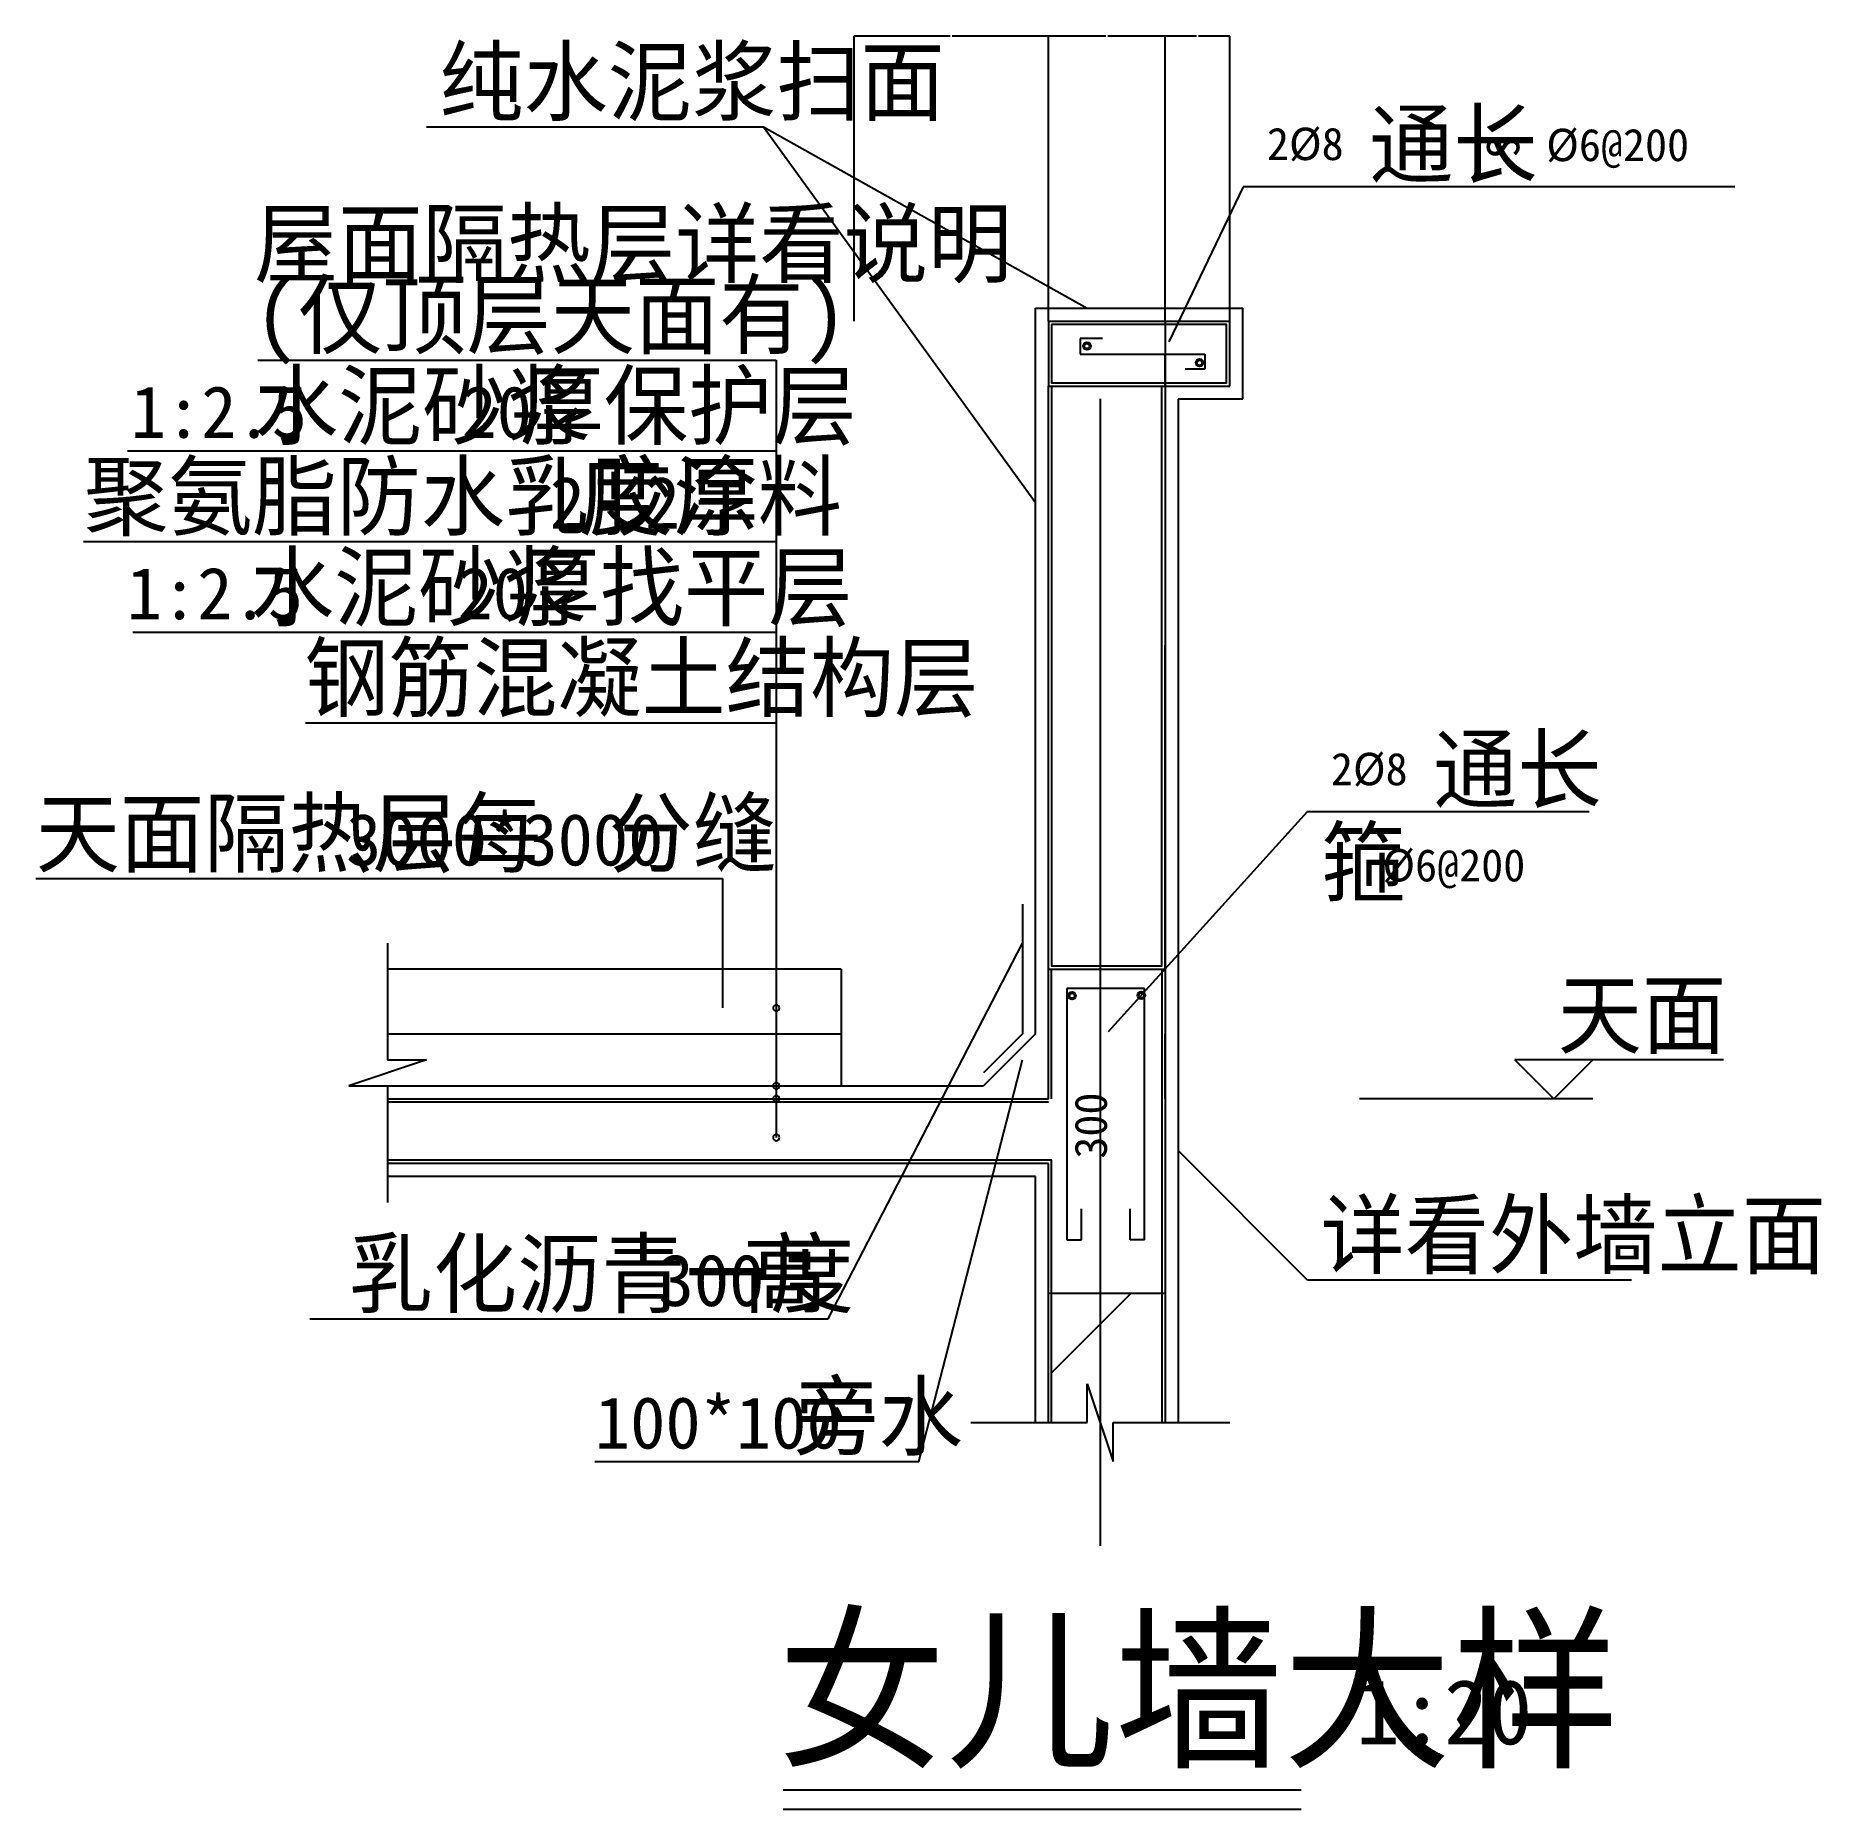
# Model space of a CAD drawing. Header units: metres. Extents: x -3533 to -777, y 953 to 3691.
import ezdxf

# ---------------------------------------------------------------- set-up
doc = ezdxf.new("R2010")
doc.units = ezdxf.units.M
for name, color, linetype in [('DOTE', 1, 'Continuous'), ('LM', 141, 'Continuous'), ('PUB_DIM', 3, 'Continuous'), ('PUB_TEXT', 7, 'Continuous'), ('PUB_WALL', 255, 'Continuous'), ('S_E_COLUMN', 4, 'Continuous'), ('S_SURFACE', 6, 'Continuous'), ('S_WALL', 255, 'Continuous')]:
    doc.layers.add(name, color=color, linetype=linetype)
doc.dimstyles.get("Standard").update_dxf_attribs({"dimtxt": 2.5, "dimasz": 2.5, "dimexe": 1.25, "dimexo": 0.625, "dimtad": 1, "dimcen": 2.5, "dimazin": 3, "dimtfac": 1, "dimtmove": 0, "dimatfit": 3})

# ---------------------------------------------------------------- blocks, each defined once
blk = doc.blocks.new('*D1')
for p, q in [((-1790, 2250), (-1790, 2150)), ((-1790.25, 2150), (-1790.5, 2150)), ((-1790, 2050), (-1790, 2150)), ((-1790, 2150), (-1790, 2150)), ((-1789.75, 2150), (-1789.5, 2150))]:
    blk.add_line(p, q)
at = {"layer": 'Defpoints'}
for p in [(-1790, 2250), (-1790, 2150), (-1790, 2050)]:
    blk.add_point(p, dxfattribs=at)
at = {"layer": 'PUB_DIM', "insert": (-1790, 2151.125), "char_height": 1, "attachment_point": 5}
blk.add_mtext('0', dxfattribs=at)
blk = doc.blocks.new('*D2')
for p, q in [((-2121.5, 3690), (-2270.25, 3690)), ((-2270, 3250), (-2270, 3690)), ((-1969.75, 3690), (-2118.5, 3690)), ((-1970, 3250), (-1970, 3690))]:
    blk.add_line(p, q)
at = {"layer": 'Defpoints'}
for p in [(-1970, 3690), (-2270, 3250), (-1970, 3250)]:
    blk.add_point(p, dxfattribs=at)
at = {"layer": 'PUB_DIM', "insert": (-2120, 3690), "char_height": 1, "attachment_point": 5}
blk.add_mtext('300', dxfattribs=at)
blk = doc.blocks.new('*D3')
for p, q in [((-1790, 3250), (-1790, 3200)), ((-1790.25, 3200), (-1790.5, 3200)), ((-1790, 3150), (-1790, 3200)), ((-1790, 3200), (-1790, 3200)), ((-1789.75, 3200), (-1789.5, 3200))]:
    blk.add_line(p, q)
at = {"layer": 'Defpoints'}
for p in [(-1790, 3250), (-1790, 3200), (-1790, 3150)]:
    blk.add_point(p, dxfattribs=at)
at = {"layer": 'PUB_DIM', "insert": (-1790, 3201.125), "char_height": 1, "attachment_point": 5}
blk.add_mtext('100', dxfattribs=at)
blk = doc.blocks.new('*D4')
for p, q in [((-1790, 3250), (-1790, 2750)), ((-1790.25, 2750), (-1790.5, 2750)), ((-1790, 2250), (-1790, 2750)), ((-1790, 2750), (-1790, 2750)), ((-1789.75, 2750), (-1789.5, 2750))]:
    blk.add_line(p, q)
at = {"layer": 'Defpoints'}
for p in [(-1790, 3250), (-1790, 2750), (-1790, 2250)]:
    blk.add_point(p, dxfattribs=at)
at = {"layer": 'PUB_DIM', "insert": (-1790, 2751.125), "char_height": 1, "attachment_point": 5}
blk.add_mtext('950', dxfattribs=at)
blk = doc.blocks.new('*D5')
for p, q in [((-1741.5, 3690), (-1790.25, 3690)), ((-1790, 3250), (-1790, 3690)), ((-1689.75, 3690), (-1738.5, 3690)), ((-1690, 3250), (-1690, 3690))]:
    blk.add_line(p, q)
at = {"layer": 'Defpoints'}
for p in [(-1690, 3690), (-1790, 3250), (-1690, 3250)]:
    blk.add_point(p, dxfattribs=at)
at = {"layer": 'PUB_DIM', "insert": (-1740, 3690), "char_height": 1, "attachment_point": 5}
blk.add_mtext('100', dxfattribs=at)
blk = doc.blocks.new('*D6')
for p, q in [((-1881.5, 3690), (-1970.25, 3690)), ((-1970, 3250), (-1970, 3690)), ((-1789.75, 3690), (-1878.5, 3690)), ((-1790, 3250), (-1790, 3690))]:
    blk.add_line(p, q)
at = {"layer": 'Defpoints'}
for p in [(-1790, 3690), (-1970, 3250), (-1790, 3250)]:
    blk.add_point(p, dxfattribs=at)
at = {"layer": 'PUB_DIM', "insert": (-1880, 3690), "char_height": 1, "attachment_point": 5}
blk.add_mtext('180', dxfattribs=at)

msp = doc.modelspace()

# ---------------------------------------------------------------- hatches: boundary and pattern name
at = {"layer": 'S_E_COLUMN'}
h = msp.add_hatch(dxfattribs=at)
h.set_pattern_fill('ANSI31', scale=400)
h.paths.add_polyline_path([(-1790, 3150), (-1970, 3150), (-1970, 2250), (-1790, 2250)])
h = msp.add_hatch(dxfattribs=at)
h.set_pattern_fill('ANSI31', scale=400)
h.paths.add_polyline_path([(-1890, 1750), (-1965, 1750), (-1965, 1550), (-1910, 1550), (-1910, 1610), (-1890, 1550)])
h.paths.add_polyline_path([(-1795, 1750), (-1890, 1750), (-1890, 1550), (-1870, 1490), (-1870, 1550), (-1795, 1550)])

# ---------------------------------------------------------------- linework, layer by layer
for points in [[(-2379.51, 983.53), (-1580.07, 983.53)], [(-2379.51, 953.26), (-1580.07, 953.26)]]:
    msp.add_lwpolyline(points)
at = {"layer": 'DOTE'}
msp.add_line((-1890, 3130), (-1890, 1360), dxfattribs=at)
at = {"layer": 'LM'}
for p, q in [((-1669.28, 3457.42), (-1784.25, 3218.32)), ((-910.68, 3457.42), (-1669.28, 3457.42)), ((-1570.58, 2492.55), (-1877.54, 2153.45)), ((-1135.57, 2492.55), (-1570.58, 2492.55))]:
    msp.add_line(p, q, dxfattribs=at)
at = {"layer": 'PUB_DIM'}
for p, q in [((-928.29, 2110), (-1250, 2110)), ((-1190, 2050), (-1250, 2110)), ((-1130, 2110), (-1190, 2050)), ((-1130, 2050), (-1490, 2050))]:
    msp.add_line(p, q, dxfattribs=at)
at = {"layer": 'PUB_WALL'}
msp.add_lwpolyline([(-1965, 3245), (-1965, 3155), (-1695, 3155), (-1695, 3245)], close=True, dxfattribs=at)
for points in [[(-1965, 3150), (-1965, 2255), (-1795, 2255), (-1795, 3150)], [(-1965, 2050), (-1965, 2250)], [(-1795, 2250), (-1795, 1550)], [(-2990, 2045), (-1970, 2045)], [(-1965, 1550), (-1965, 1955), (-2990, 1955)]]:
    msp.add_lwpolyline(points, dxfattribs=at)
at = {"layer": 'S_E_COLUMN'}
for p, q in [((-2290, 2250), (-2990, 2250)), ((-2290, 2250), (-2290, 2070)), ((-2990, 2150), (-2290, 2150))]:
    msp.add_line(p, q, dxfattribs=at)
at = {"layer": 'S_SURFACE'}
for p, q in [((-2930, 3550), (-2410, 3550)), ((-2410, 3550), (-1990, 2970)), ((-2410, 3550), (-1910, 3270)), ((-1990, 2150), (-1990, 3270)), ((-1990, 3270), (-1670, 3270)), ((-1670, 3130), (-1670, 3270)), ((-3190, 3190), (-2390, 3190)), ((-2390, 3190), (-2390, 1990)), ((-1770, 3130), (-1770, 1550)), ((-1770, 3130), (-1670, 3130)), ((-3391.25, 3050), (-2390, 3050)), ((-3459.36, 2910), (-2390, 2910)), ((-3383, 2770), (-2390, 2770)), ((-3116.77, 2630), (-2390, 2630)), ((-3533.02, 2390), (-2473.02, 2390)), ((-2473.02, 2390), (-2473.02, 2190)), ((-2010, 2350), (-2010, 2150)), ((-2990, 2290), (-2990, 2110)), ((-2310, 1710), (-2010, 2290)), ((-1990, 2150), (-2070, 2070)), ((-2010, 2150), (-2070, 2090)), ((-2930, 2110), (-3050, 2070)), ((-2990, 2110), (-2930, 2110)), ((-2170, 1490), (-2010, 2110)), ((-3050, 2070), (-2990, 2070)), ((-2990, 2070), (-2070, 2070)), ((-2990, 2070), (-2990, 1890)), ((-1570, 1770), (-1770, 1970)), ((-1990, 1930), (-2990, 1930)), ((-1990, 1550), (-1990, 1930)), ((-1070, 1770), (-1570, 1770)), ((-3110, 1710), (-2310, 1710)), ((-1910, 1550), (-1910, 1610)), ((-1910, 1610), (-1870, 1490)), ((-2090, 1550), (-1910, 1550)), ((-1870, 1490), (-1870, 1550)), ((-1870, 1550), (-1690, 1550)), ((-2670, 1490), (-2170, 1490))]:
    msp.add_line(p, q, dxfattribs=at)
for centre, start, end in [((-2390, 2190), 0, 180), ((-2390, 2190), 180, 0), ((-2390, 2070), 0, 180), ((-2390, 2070), 180, 0), ((-2390, 2050), 0, 180), ((-2390, 2050), 180, 0), ((-2390, 1990), 0, 180), ((-2390, 1990), 180, 0)]:
    msp.add_arc(centre, 5, start, end, dxfattribs=at)
at = {"layer": 'S_WALL'}
for p, q in [((-1970, 3250), (-1690, 3250)), ((-1970, 3250), (-1970, 3150)), ((-1690, 3150), (-1690, 3250)), ((-1920.8, 3223.24), (-1920.8, 3198.98)), ((-1886.51, 3223.24), (-1920.8, 3223.24)), ((-1920.8, 3198.98), (-1728.36, 3198.98)), ((-1728.36, 3198.98), (-1728.36, 3176)), ((-1728.36, 3176), (-1758.69, 3176)), ((-1970, 3150), (-1690, 3150)), ((-1970, 2250), (-1970, 3150)), ((-1790, 3150), (-1790, 2250)), ((-1970, 2250), (-1790, 2250)), ((-1970, 2050), (-1970, 2250)), ((-1790, 2250), (-1790, 1550)), ((-1941.34, 2220), (-1941.34, 1832.21)), ((-1821.5, 2220), (-1941.34, 2220)), ((-1821.5, 1832.21), (-1821.5, 2220)), ((-2990, 2050), (-1970, 2050)), ((-1970, 1950), (-2990, 1950)), ((-1970, 1550), (-1970, 1950)), ((-1918.78, 1832.21), (-1918.78, 1879.78)), ((-1844.06, 1832.21), (-1844.06, 1879.78)), ((-1941.34, 1832.21), (-1918.78, 1832.21)), ((-1821.5, 1832.21), (-1844.06, 1832.21)), ((-1970, 1750), (-1790, 1750))]:
    msp.add_line(p, q, dxfattribs=at)
for centre, radius in [((-1910.5, 3211.63), 5.93), ((-1910.5, 3211.63), 3.93), ((-1736.7, 3185.83), 5.93), ((-1736.7, 3185.83), 3.93), ((-1933.57, 2208.91), 5.93), ((-1933.57, 2208.91), 3.93), ((-1826.7, 2209.51), 5.93), ((-1826.7, 2209.51), 3.93)]:
    msp.add_circle(centre, radius, dxfattribs=at)

# ---------------------------------------------------------------- texts
at = {"layer": 'PUB_DIM'}
msp.add_text('天面', height=100, dxfattribs=at).set_placement((-1184, 2130))
at = {"layer": 'PUB_TEXT'}
for s, height, p in [('纯水泥浆扫面', 100, (-2910, 3570)), ('通长', 100, (-1474.89, 3473.33)), ('2%%c8', 50, (-1632.77, 3498.76)), ('%%c6@200', 50, (-1201.71, 3497.12)), ('屋面隔热层详看说明', 100, (-3196.1, 3320)), ('(仅顶层天面有)', 100, (-3196.1, 3210)), ('水泥砂浆', 100, (-3196.18, 3070)), ('厚保护层', 100, (-2786.13, 3070)), ('1:2.5', 80, (-3386.38, 3070)), ('20', 80, (-2875.93, 3070)), ('聚氨脂防水乳胶涂料', 100, (-3458.61, 2930)), ('度', 100, (-2694.91, 2930)), ('厚', 100, (-2548.05, 2930)), ('2', 80, (-2739.62, 2930)), ('2', 80, (-2592.76, 2930)), ('水泥砂浆', 100, (-3202.37, 2790)), ('厚找平层', 100, (-2792.32, 2790)), ('1:2.5', 80, (-3392.57, 2790)), ('20', 80, (-2882.12, 2790)), ('钢筋混凝土结构层', 100, (-3118.09, 2650)), ('通长', 100, (-1376.18, 2508.46)), ('2%%c8', 50, (-1534.07, 2533.89)), ('天面隔热层每', 100, (-3533.02, 2410)), ('分缝', 100, (-2648.96, 2410)), ('3000*3000', 80, (-3054.02, 2410)), ('箍', 100, (-1548.97, 2365.19)), ('%%c6@200', 50, (-1454.55, 2385.32)), ('详看外墙立面', 100, (-1550, 1790)), ('乳化沥青一度', 100, (-3050, 1730)), ('高', 100, (-2441.17, 1730)), ('300', 80, (-2571.64, 1730)), ('旁水', 100, (-2362.04, 1510)), ('100*100', 80, (-2670, 1510)), ('女儿墙大样', 200, (-2387.97, 1038.2)), ('1:20', 100, (-1495.39, 1053.52))]:
    msp.add_text(s, height=height, dxfattribs=at).set_placement(p)
for s, rotation, p in [('S', 270, (-1293.16, 3536.1)), ('300', 90, (-1879.66, 1957.48))]:
    msp.add_text(s, height=50, rotation=rotation, dxfattribs=at).set_placement(p)

# ---------------------------------------------------------------- dimensions: what is measured, and where the dimension line sits
at = {"layer": 'PUB_DIM'}
for base, p1, p2, picture, middle in [((-1970, 3690), (-1970, 3250), (-2270, 3250), '*D2', (-2120, 3690)), ((-1790, 3690), (-1790, 3250), (-1970, 3250), '*D6', (-1880, 3690)), ((-1690, 3690), (-1690, 3250), (-1790, 3250), '*D5', (-1740, 3690)), ((-1790, 2150), (-1790, 2050), (-1790, 2250), '*D1', (-1790, 2151.125))]:
    dim = msp.add_linear_dim(base=base, p1=p1, p2=p2, dimstyle='Standard', dxfattribs=at)
    dim.commit()
    dim.dimension.update_dxf_attribs({"geometry": picture, "text_midpoint": middle})
for base, p1, p2, text, picture, middle in [((-1790, 3200), (-1790, 3250), (-1790, 3150), '100', '*D3', (-1790, 3201.125)), ((-1790, 2750), (-1790, 2250), (-1790, 3250), '950', '*D4', (-1790, 2751.125))]:
    dim = msp.add_linear_dim(base=base, p1=p1, p2=p2, text=text, dimstyle='Standard', dxfattribs=at)
    dim.commit()
    dim.dimension.update_dxf_attribs({"geometry": picture, "text_midpoint": middle})

doc.saveas('drawing.dxf')
